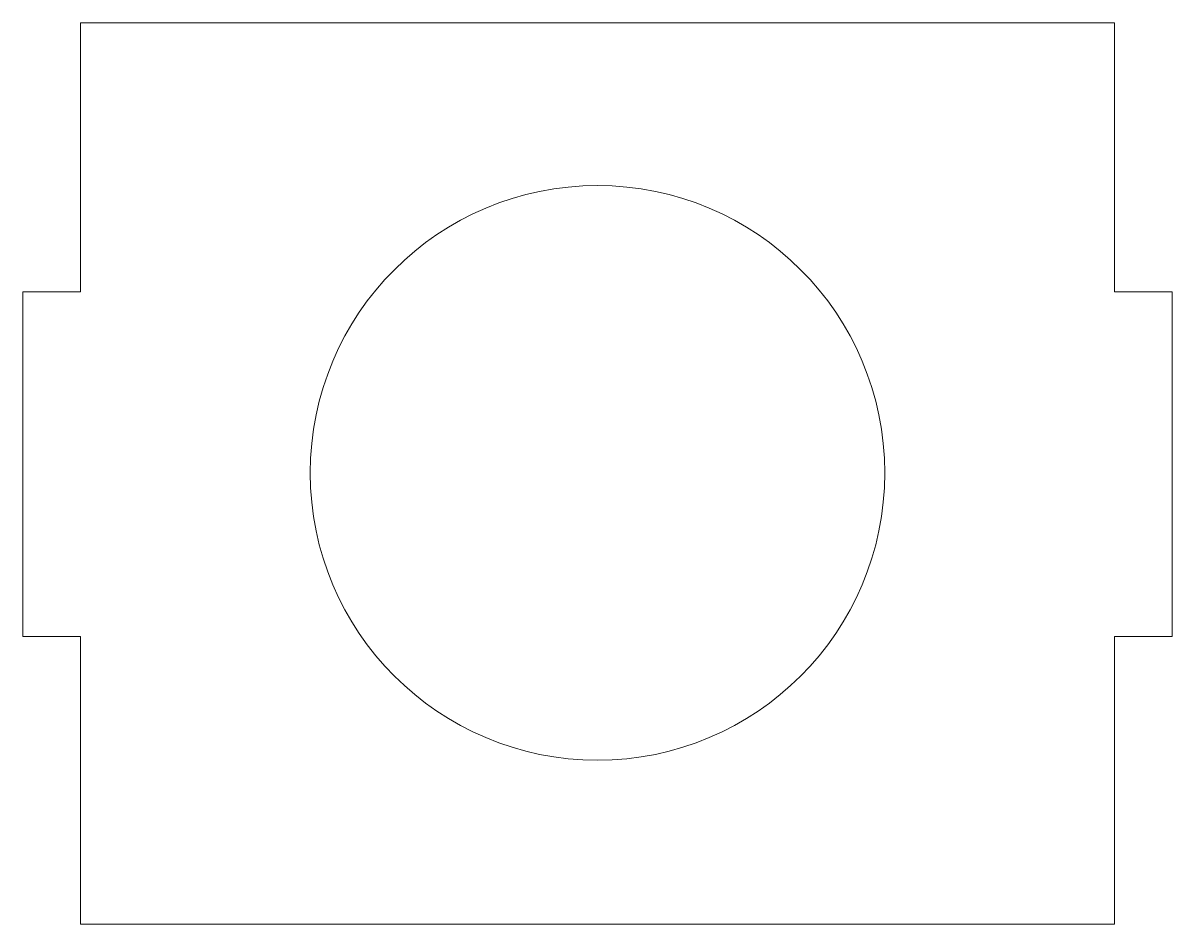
# Model space of a CAD drawing. Header units: inches. Extents: x -2.5 to 0, y 0.25 to 2.21.
import ezdxf

# ---------------------------------------------------------------- set-up
doc = ezdxf.new("R2010")
doc.units = ezdxf.units.IN
doc.header["$MEASUREMENT"] = 0

msp = doc.modelspace()

# ---------------------------------------------------------------- linework, layer by layer
at = {"color": 7, "linetype": 'Continuous', "lineweight": 15}
for p, q in [((-2.375, 2.2097), (-2.375, 1.625)), ((-0.125, 2.2097), (-2.375, 2.2097)), ((-0.125, 1.625), (-0.125, 2.2097)), ((-2.375, 1.625), (-2.5, 1.625)), ((-2.5, 1.625), (-2.5, 0.875)), ((0, 1.625), (-0.125, 1.625)), ((0, 0.875), (0, 1.625)), ((-2.5, 0.875), (-2.375, 0.875)), ((-2.375, 0.875), (-2.375, 0.25)), ((-0.125, 0.25), (-0.125, 0.875)), ((-0.125, 0.875), (0, 0.875)), ((-2.375, 0.25), (-0.125, 0.25))]:
    msp.add_line(p, q, dxfattribs=at)
msp.add_circle((-1.25, 1.2312), 0.625, dxfattribs=at)

doc.saveas('drawing.dxf')
